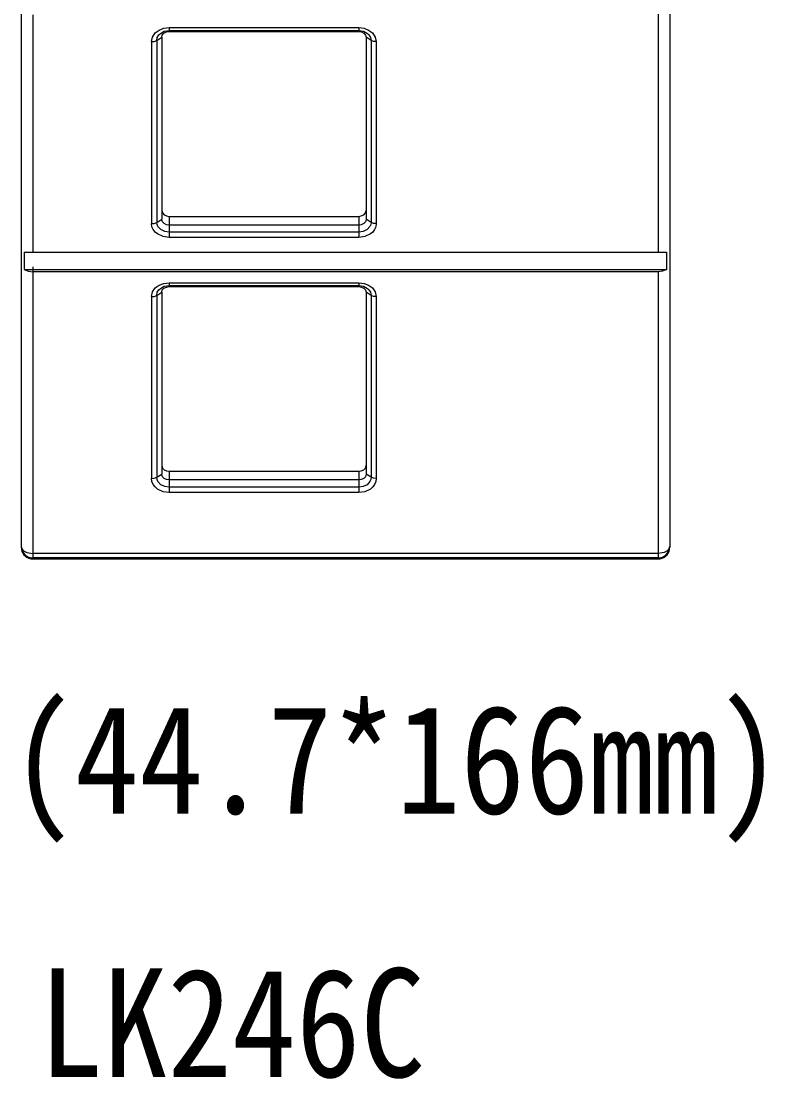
# Model space of a CAD drawing. Header units: millimetres. Extents: x 33157 to 59611, y -29750 to 1750.
# Drawn here: x 54079.3 to 54130.6, y -3244.7 to -3171.7 of the extents above; entities that cross this region are included whole.
import ezdxf

# ---------------------------------------------------------------- set-up
doc = ezdxf.new("R2010")
doc.units = ezdxf.units.MM
doc.layers.get('0').update_dxf_attribs({"lineweight": 18})
doc.styles.add('STYLE1', font='')
doc.styles.get('STYLE1').set_extended_font_data('宋体')

msp = doc.modelspace()

# ---------------------------------------------------------------- linework, layer by layer
at = {"lineweight": 9}
for p, q in [((54079.28, -3043.278), (54079.28, -3208)), ((54124.061, -3169.399), (54124.061, -3208)), ((54080.084, -3171.233), (54080.084, -3187.627)), ((54123.258, -3170.732), (54123.258, -3187.627)), ((54089.491, -3172.124), (54089.491, -3172.39)), ((54102.594, -3172.124), (54102.594, -3172.39)), ((54088.992, -3172.79), (54088.992, -3185.356)), ((54103.094, -3172.79), (54103.094, -3185.356)), ((54088.275, -3173.089), (54088.275, -3185.656)), ((54088.642, -3173.006), (54088.642, -3185.573)), ((54103.444, -3173.006), (54103.444, -3185.573)), ((54103.793, -3173.089), (54103.793, -3185.656)), ((54089.491, -3185.157), (54089.491, -3186.621)), ((54102.594, -3185.157), (54102.594, -3186.621)), ((54079.498, -3187.627), (54079.498, -3188.827)), ((54123.844, -3187.627), (54123.844, -3188.827)), ((54080.084, -3188.635), (54080.084, -3208.425)), ((54080.084, -3188.979), (54080.084, -3208.803)), ((54123.258, -3188.979), (54123.258, -3208.803)), ((54088.992, -3190.4), (54088.992, -3202.949)), ((54089.491, -3189.734), (54089.491, -3190)), ((54102.594, -3189.734), (54102.594, -3190)), ((54103.094, -3190.4), (54103.094, -3202.949)), ((54088.275, -3190.699), (54088.275, -3203.249)), ((54088.642, -3190.616), (54088.642, -3203.166)), ((54103.444, -3190.616), (54103.444, -3203.166)), ((54103.793, -3190.699), (54103.793, -3203.249)), ((54089.491, -3202.75), (54089.491, -3204.214)), ((54102.594, -3202.75), (54102.594, -3204.214))]:
    msp.add_line(p, q, dxfattribs=at)
for points in [[(54089.125, -3172.174), (54089.125, -3172.174), (54089.491, -3172.124), (54089.491, -3172.124)], [(54089.491, -3172.124), (54089.491, -3172.124), (54102.594, -3172.124), (54102.594, -3172.124)], [(54102.594, -3172.124), (54102.594, -3172.124), (54102.961, -3172.174), (54102.961, -3172.174)], [(54088.642, -3173.006), (54088.642, -3173.006), (54088.992, -3172.79), (54088.992, -3172.79)], [(54088.775, -3172.623), (54088.775, -3172.623), (54088.892, -3172.523), (54088.892, -3172.523)], [(54088.892, -3172.523), (54088.892, -3172.523), (54089.158, -3172.374), (54089.158, -3172.374)], [(54089.158, -3172.374), (54089.158, -3172.374), (54089.491, -3172.324), (54089.491, -3172.324)], [(54089.491, -3172.324), (54089.491, -3172.324), (54102.594, -3172.324), (54102.594, -3172.324)], [(54089.491, -3172.39), (54089.491, -3172.39), (54102.594, -3172.39), (54102.594, -3172.39)], [(54102.594, -3172.324), (54102.594, -3172.324), (54102.911, -3172.374), (54102.911, -3172.374)], [(54102.911, -3172.374), (54102.911, -3172.374), (54103.194, -3172.523), (54103.194, -3172.523)], [(54103.444, -3173.006), (54103.444, -3173.006), (54103.094, -3172.79), (54103.094, -3172.79)], [(54103.194, -3172.523), (54103.194, -3172.523), (54103.294, -3172.623), (54103.294, -3172.623)], [(54089.491, -3185.157), (54089.491, -3185.157), (54102.594, -3185.157), (54102.594, -3185.157)], [(54088.642, -3185.573), (54088.642, -3185.573), (54088.992, -3185.356), (54088.992, -3185.356)], [(54102.594, -3185.756), (54102.594, -3185.756), (54089.491, -3185.756), (54089.491, -3185.756)], [(54103.444, -3185.573), (54103.444, -3185.573), (54103.094, -3185.356), (54103.094, -3185.356)], [(54102.594, -3186.255), (54102.594, -3186.255), (54089.491, -3186.255), (54089.491, -3186.255)], [(54102.594, -3186.621), (54102.594, -3186.621), (54089.491, -3186.621), (54089.491, -3186.621)], [(54079.498, -3187.627), (54079.498, -3187.627), (54123.844, -3187.627), (54123.844, -3187.627)], [(54079.498, -3188.827), (54079.498, -3188.827), (54123.844, -3188.827), (54123.844, -3188.827)], [(54123.258, -3188.979), (54123.258, -3188.979), (54080.084, -3188.979), (54080.084, -3188.979)], [(54088.642, -3190.616), (54088.642, -3190.616), (54088.992, -3190.4), (54088.992, -3190.4)], [(54088.775, -3190.233), (54088.775, -3190.233), (54088.892, -3190.133), (54088.892, -3190.133)], [(54088.892, -3190.133), (54088.892, -3190.133), (54089.158, -3189.984), (54089.158, -3189.984)], [(54089.125, -3189.784), (54089.125, -3189.784), (54089.491, -3189.734), (54089.491, -3189.734)], [(54089.158, -3189.984), (54089.158, -3189.984), (54089.491, -3189.934), (54089.491, -3189.934)], [(54089.491, -3189.734), (54089.491, -3189.734), (54102.594, -3189.734), (54102.594, -3189.734)], [(54089.491, -3189.934), (54089.491, -3189.934), (54102.594, -3189.934), (54102.594, -3189.934)], [(54089.491, -3190), (54089.491, -3190), (54102.594, -3190), (54102.594, -3190)], [(54102.594, -3189.734), (54102.594, -3189.734), (54102.961, -3189.784), (54102.961, -3189.784)], [(54102.594, -3189.934), (54102.594, -3189.934), (54102.911, -3189.984), (54102.911, -3189.984)], [(54102.911, -3189.984), (54102.911, -3189.984), (54103.194, -3190.133), (54103.194, -3190.133)], [(54103.444, -3190.616), (54103.444, -3190.616), (54103.094, -3190.4), (54103.094, -3190.4)], [(54103.194, -3190.133), (54103.194, -3190.133), (54103.294, -3190.233), (54103.294, -3190.233)], [(54089.491, -3202.75), (54089.491, -3202.75), (54102.594, -3202.75), (54102.594, -3202.75)], [(54088.642, -3203.166), (54088.642, -3203.166), (54088.992, -3202.949), (54088.992, -3202.949)], [(54102.594, -3203.349), (54102.594, -3203.349), (54089.491, -3203.349), (54089.491, -3203.349)], [(54103.444, -3203.166), (54103.444, -3203.166), (54103.094, -3202.949), (54103.094, -3202.949)], [(54102.594, -3203.848), (54102.594, -3203.848), (54089.491, -3203.848), (54089.491, -3203.848)], [(54102.594, -3204.214), (54102.594, -3204.214), (54089.491, -3204.214), (54089.491, -3204.214)], [(54079.28, -3207.944), (54079.28, -3207.944), (54079.29, -3208), (54079.29, -3208)], [(54079.28, -3207.944), (54079.28, -3207.944), (54079.347, -3208.123), (54079.347, -3208.123)], [(54124.061, -3207.944), (54124.061, -3207.944), (54123.995, -3208.123), (54123.995, -3208.123)], [(54124.052, -3208), (54124.052, -3208), (54124.061, -3207.944), (54124.061, -3207.944)], [(54123.258, -3208.425), (54123.258, -3208.425), (54080.084, -3208.425), (54080.084, -3208.425)], [(54123.258, -3208.737), (54123.258, -3208.737), (54080.084, -3208.737), (54080.084, -3208.737)], [(54080.084, -3208.803), (54080.084, -3208.803), (54123.258, -3208.803), (54123.258, -3208.803)]]:
    msp.add_open_spline(points, degree=3, dxfattribs=at)
for points, knots in [([(54088.275, -3173.089), (54088.275, -3173.089), (54088.359, -3172.773), (54088.359, -3172.773), (54088.359, -3172.773), (54088.542, -3172.49), (54088.542, -3172.49), (54088.542, -3172.49), (54088.808, -3172.29), (54088.808, -3172.29), (54088.808, -3172.29), (54089.125, -3172.174), (54089.125, -3172.174)], [0, 0, 0, 0, 154272.603478, 154272.603478, 154272.603478, 308545.206955, 308545.206955, 308545.206955, 462817.810433, 462817.810433, 462817.810433, 617090.41391, 617090.41391, 617090.41391, 617090.41391]), ([(54088.642, -3173.006), (54088.642, -3173.006), (54088.675, -3172.806), (54088.675, -3172.806), (54088.675, -3172.806), (54088.775, -3172.623), (54088.775, -3172.623)], [0, 0, 0, 0, 173981.855483, 173981.855483, 173981.855483, 347963.710966, 347963.710966, 347963.710966, 347963.710966]), ([(54088.992, -3172.79), (54088.992, -3172.79), (54089.025, -3172.64), (54089.025, -3172.64), (54089.025, -3172.64), (54089.141, -3172.507), (54089.141, -3172.507)], [0, 0, 0, 0, 173982.716699, 173982.716699, 173982.716699, 347965.433398, 347965.433398, 347965.433398, 347965.433398]), ([(54089.141, -3172.507), (54089.141, -3172.507), (54089.308, -3172.424), (54089.308, -3172.424), (54089.308, -3172.424), (54089.491, -3172.39), (54089.491, -3172.39)], [0, 0, 0, 0, 173983.143103, 173983.143103, 173983.143103, 347966.286206, 347966.286206, 347966.286206, 347966.286206]), ([(54102.594, -3172.39), (54102.594, -3172.39), (54102.778, -3172.424), (54102.778, -3172.424), (54102.778, -3172.424), (54102.944, -3172.507), (54102.944, -3172.507)], [0, 0, 0, 0, 174025.073747, 174025.073747, 174025.073747, 348050.147495, 348050.147495, 348050.147495, 348050.147495]), ([(54102.944, -3172.507), (54102.944, -3172.507), (54103.044, -3172.64), (54103.044, -3172.64), (54103.044, -3172.64), (54103.094, -3172.79), (54103.094, -3172.79)], [0, 0, 0, 0, 174026.219742, 174026.219742, 174026.219742, 348052.439484, 348052.439484, 348052.439484, 348052.439484]), ([(54102.961, -3172.174), (54102.961, -3172.174), (54103.26, -3172.29), (54103.26, -3172.29), (54103.26, -3172.29), (54103.543, -3172.49), (54103.543, -3172.49), (54103.543, -3172.49), (54103.727, -3172.773), (54103.727, -3172.773), (54103.727, -3172.773), (54103.793, -3173.089), (54103.793, -3173.089)], [0, 0, 0, 0, 154313.482367, 154313.482367, 154313.482367, 308626.964734, 308626.964734, 308626.964734, 462940.447101, 462940.447101, 462940.447101, 617253.929468, 617253.929468, 617253.929468, 617253.929468]), ([(54103.294, -3172.623), (54103.294, -3172.623), (54103.41, -3172.806), (54103.41, -3172.806), (54103.41, -3172.806), (54103.444, -3173.006), (54103.444, -3173.006)], [0, 0, 0, 0, 174027.541409, 174027.541409, 174027.541409, 348055.082818, 348055.082818, 348055.082818, 348055.082818]), ([(54088.275, -3173.089), (54088.275, -3173.089), (54088.459, -3173.073), (54088.459, -3173.073), (54088.459, -3173.073), (54088.642, -3173.006), (54088.642, -3173.006)], [0, 0, 0, 0, 173981.535566, 173981.535566, 173981.535566, 347963.071132, 347963.071132, 347963.071132, 347963.071132]), ([(54103.793, -3173.089), (54103.793, -3173.089), (54103.61, -3173.073), (54103.61, -3173.073), (54103.61, -3173.073), (54103.444, -3173.006), (54103.444, -3173.006)], [0, 0, 0, 0, 174028.756507, 174028.756507, 174028.756507, 348057.513013, 348057.513013, 348057.513013, 348057.513013]), ([(54088.992, -3184.757), (54088.992, -3184.757), (54089.041, -3184.923), (54089.041, -3184.923), (54089.041, -3184.923), (54089.158, -3185.057), (54089.158, -3185.057), (54089.158, -3185.057), (54089.308, -3185.123), (54089.308, -3185.123), (54089.308, -3185.123), (54089.491, -3185.157), (54089.491, -3185.157)], [0, 0, 0, 0, 154293.05117, 154293.05117, 154293.05117, 308586.10234, 308586.10234, 308586.10234, 462879.15351, 462879.15351, 462879.15351, 617172.20468, 617172.20468, 617172.20468, 617172.20468]), ([(54102.594, -3185.157), (54102.594, -3185.157), (54102.761, -3185.123), (54102.761, -3185.123), (54102.761, -3185.123), (54102.927, -3185.057), (54102.927, -3185.057), (54102.927, -3185.057), (54103.044, -3184.923), (54103.044, -3184.923), (54103.044, -3184.923), (54103.094, -3184.757), (54103.094, -3184.757)], [0, 0, 0, 0, 154331.112126, 154331.112126, 154331.112126, 308662.224252, 308662.224252, 308662.224252, 462993.336378, 462993.336378, 462993.336378, 617324.448504, 617324.448504, 617324.448504, 617324.448504]), ([(54088.275, -3185.656), (54088.275, -3185.656), (54088.459, -3185.639), (54088.459, -3185.639), (54088.459, -3185.639), (54088.642, -3185.573), (54088.642, -3185.573)], [0, 0, 0, 0, 174002.729271, 174002.729271, 174002.729271, 348005.458543, 348005.458543, 348005.458543, 348005.458543]), ([(54089.491, -3186.621), (54089.491, -3186.621), (54089.075, -3186.555), (54089.075, -3186.555), (54089.075, -3186.555), (54088.692, -3186.372), (54088.692, -3186.372), (54088.692, -3186.372), (54088.525, -3186.238), (54088.525, -3186.238), (54088.525, -3186.238), (54088.392, -3186.072), (54088.392, -3186.072), (54088.392, -3186.072), (54088.309, -3185.872), (54088.309, -3185.872), (54088.309, -3185.872), (54088.275, -3185.656), (54088.275, -3185.656)], [0, 0, 0, 0, 147722.929598, 147722.929598, 147722.929598, 295445.859197, 295445.859197, 295445.859197, 443168.788795, 443168.788795, 443168.788795, 590891.718394, 590891.718394, 590891.718394, 738614.647992, 738614.647992, 738614.647992, 886337.57759, 886337.57759, 886337.57759, 886337.57759]), ([(54089.491, -3186.255), (54089.491, -3186.255), (54089.191, -3186.205), (54089.191, -3186.205), (54089.191, -3186.205), (54088.925, -3186.072), (54088.925, -3186.072), (54088.925, -3186.072), (54088.708, -3185.856), (54088.708, -3185.856), (54088.708, -3185.856), (54088.659, -3185.722), (54088.659, -3185.722), (54088.659, -3185.722), (54088.642, -3185.573), (54088.642, -3185.573)], [0, 0, 0, 0, 150026.954723, 150026.954723, 150026.954723, 300053.909446, 300053.909446, 300053.909446, 450080.864169, 450080.864169, 450080.864169, 600107.818892, 600107.818892, 600107.818892, 750134.773615, 750134.773615, 750134.773615, 750134.773615]), ([(54089.491, -3185.756), (54089.491, -3185.756), (54089.308, -3185.739), (54089.308, -3185.739), (54089.308, -3185.739), (54089.158, -3185.656), (54089.158, -3185.656), (54089.158, -3185.656), (54089.041, -3185.523), (54089.041, -3185.523), (54089.041, -3185.523), (54088.992, -3185.356), (54088.992, -3185.356)], [0, 0, 0, 0, 154294.230236, 154294.230236, 154294.230236, 308588.460471, 308588.460471, 308588.460471, 462882.690707, 462882.690707, 462882.690707, 617176.920942, 617176.920942, 617176.920942, 617176.920942]), ([(54103.793, -3185.656), (54103.793, -3185.656), (54103.76, -3185.872), (54103.76, -3185.872), (54103.76, -3185.872), (54103.677, -3186.072), (54103.677, -3186.072), (54103.677, -3186.072), (54103.56, -3186.238), (54103.56, -3186.238), (54103.56, -3186.238), (54103.394, -3186.372), (54103.394, -3186.372), (54103.394, -3186.372), (54103.011, -3186.555), (54103.011, -3186.555), (54103.011, -3186.555), (54102.594, -3186.621), (54102.594, -3186.621)], [0, 0, 0, 0, 147762.3006, 147762.3006, 147762.3006, 295524.6012, 295524.6012, 295524.6012, 443286.9018, 443286.9018, 443286.9018, 591049.2024, 591049.2024, 591049.2024, 738811.503, 738811.503, 738811.503, 886573.8036, 886573.8036, 886573.8036, 886573.8036]), ([(54103.444, -3185.573), (54103.444, -3185.573), (54103.427, -3185.722), (54103.427, -3185.722), (54103.427, -3185.722), (54103.36, -3185.856), (54103.36, -3185.856), (54103.36, -3185.856), (54103.161, -3186.072), (54103.161, -3186.072), (54103.161, -3186.072), (54102.894, -3186.205), (54102.894, -3186.205), (54102.894, -3186.205), (54102.594, -3186.255), (54102.594, -3186.255)], [0, 0, 0, 0, 150065.489115, 150065.489115, 150065.489115, 300130.97823, 300130.97823, 300130.97823, 450196.467345, 450196.467345, 450196.467345, 600261.95646, 600261.95646, 600261.95646, 750327.445575, 750327.445575, 750327.445575, 750327.445575]), ([(54103.094, -3185.356), (54103.094, -3185.356), (54103.044, -3185.523), (54103.044, -3185.523), (54103.044, -3185.523), (54102.927, -3185.656), (54102.927, -3185.656), (54102.927, -3185.656), (54102.761, -3185.739), (54102.761, -3185.739), (54102.761, -3185.739), (54102.594, -3185.756), (54102.594, -3185.756)], [0, 0, 0, 0, 154332.028445, 154332.028445, 154332.028445, 308664.056889, 308664.056889, 308664.056889, 462996.085334, 462996.085334, 462996.085334, 617328.113779, 617328.113779, 617328.113779, 617328.113779]), ([(54103.793, -3185.656), (54103.793, -3185.656), (54103.61, -3185.639), (54103.61, -3185.639), (54103.61, -3185.639), (54103.444, -3185.573), (54103.444, -3185.573)], [0, 0, 0, 0, 174049.949768, 174049.949768, 174049.949768, 348099.899535, 348099.899535, 348099.899535, 348099.899535]), ([(54079.498, -3188.827), (54079.498, -3188.827), (54079.781, -3188.95), (54079.781, -3188.95), (54079.781, -3188.95), (54080.084, -3188.979), (54080.084, -3188.979)], [0, 0, 0, 0, 173981.082546, 173981.082546, 173981.082546, 347962.165091, 347962.165091, 347962.165091, 347962.165091]), ([(54123.844, -3188.827), (54123.844, -3188.827), (54123.56, -3188.95), (54123.56, -3188.95), (54123.56, -3188.95), (54123.258, -3188.979), (54123.258, -3188.979)], [0, 0, 0, 0, 174117.491139, 174117.491139, 174117.491139, 348234.982277, 348234.982277, 348234.982277, 348234.982277]), ([(54088.275, -3190.699), (54088.275, -3190.699), (54088.359, -3190.366), (54088.359, -3190.366), (54088.359, -3190.366), (54088.542, -3190.1), (54088.542, -3190.1), (54088.542, -3190.1), (54088.808, -3189.9), (54088.808, -3189.9), (54088.808, -3189.9), (54089.125, -3189.784), (54089.125, -3189.784)], [0, 0, 0, 0, 154298.912515, 154298.912515, 154298.912515, 308597.825031, 308597.825031, 308597.825031, 462896.737546, 462896.737546, 462896.737546, 617195.650062, 617195.650062, 617195.650062, 617195.650062]), ([(54088.642, -3190.616), (54088.642, -3190.616), (54088.675, -3190.4), (54088.675, -3190.4), (54088.675, -3190.4), (54088.775, -3190.233), (54088.775, -3190.233)], [0, 0, 0, 0, 174011.526918, 174011.526918, 174011.526918, 348023.053835, 348023.053835, 348023.053835, 348023.053835]), ([(54088.992, -3190.4), (54088.992, -3190.4), (54089.025, -3190.233), (54089.025, -3190.233), (54089.025, -3190.233), (54089.141, -3190.117), (54089.141, -3190.117)], [0, 0, 0, 0, 174012.387675, 174012.387675, 174012.387675, 348024.77535, 348024.77535, 348024.77535, 348024.77535]), ([(54089.141, -3190.117), (54089.141, -3190.117), (54089.308, -3190.033), (54089.308, -3190.033), (54089.308, -3190.033), (54089.491, -3190), (54089.491, -3190)], [0, 0, 0, 0, 174012.843694, 174012.843694, 174012.843694, 348025.687389, 348025.687389, 348025.687389, 348025.687389]), ([(54102.594, -3190), (54102.594, -3190), (54102.778, -3190.033), (54102.778, -3190.033), (54102.778, -3190.033), (54102.944, -3190.117), (54102.944, -3190.117)], [0, 0, 0, 0, 174054.773824, 174054.773824, 174054.773824, 348109.547648, 348109.547648, 348109.547648, 348109.547648]), ([(54102.944, -3190.117), (54102.944, -3190.117), (54103.044, -3190.233), (54103.044, -3190.233), (54103.044, -3190.233), (54103.094, -3190.4), (54103.094, -3190.4)], [0, 0, 0, 0, 174055.915239, 174055.915239, 174055.915239, 348111.830479, 348111.830479, 348111.830479, 348111.830479]), ([(54102.961, -3189.784), (54102.961, -3189.784), (54103.26, -3189.9), (54103.26, -3189.9), (54103.26, -3189.9), (54103.543, -3190.1), (54103.543, -3190.1), (54103.543, -3190.1), (54103.727, -3190.366), (54103.727, -3190.366), (54103.727, -3190.366), (54103.793, -3190.699), (54103.793, -3190.699)], [0, 0, 0, 0, 154339.805498, 154339.805498, 154339.805498, 308679.610995, 308679.610995, 308679.610995, 463019.416493, 463019.416493, 463019.416493, 617359.221991, 617359.221991, 617359.221991, 617359.221991]), ([(54103.294, -3190.233), (54103.294, -3190.233), (54103.41, -3190.4), (54103.41, -3190.4), (54103.41, -3190.4), (54103.444, -3190.616), (54103.444, -3190.616)], [0, 0, 0, 0, 174057.237793, 174057.237793, 174057.237793, 348114.475586, 348114.475586, 348114.475586, 348114.475586]), ([(54088.275, -3190.699), (54088.275, -3190.699), (54088.459, -3190.682), (54088.459, -3190.682), (54088.459, -3190.682), (54088.642, -3190.616), (54088.642, -3190.616)], [0, 0, 0, 0, 174011.236401, 174011.236401, 174011.236401, 348022.472802, 348022.472802, 348022.472802, 348022.472802]), ([(54103.793, -3190.699), (54103.793, -3190.699), (54103.61, -3190.682), (54103.61, -3190.682), (54103.61, -3190.682), (54103.444, -3190.616), (54103.444, -3190.616)], [0, 0, 0, 0, 174058.456718, 174058.456718, 174058.456718, 348116.913437, 348116.913437, 348116.913437, 348116.913437]), ([(54088.992, -3202.35), (54088.992, -3202.35), (54089.041, -3202.533), (54089.041, -3202.533), (54089.041, -3202.533), (54089.158, -3202.65), (54089.158, -3202.65), (54089.158, -3202.65), (54089.308, -3202.733), (54089.308, -3202.733), (54089.308, -3202.733), (54089.491, -3202.75), (54089.491, -3202.75)], [0, 0, 0, 0, 154319.360405, 154319.360405, 154319.360405, 308638.72081, 308638.72081, 308638.72081, 462958.081215, 462958.081215, 462958.081215, 617277.44162, 617277.44162, 617277.44162, 617277.44162]), ([(54102.594, -3202.75), (54102.594, -3202.75), (54102.761, -3202.733), (54102.761, -3202.733), (54102.761, -3202.733), (54102.927, -3202.65), (54102.927, -3202.65), (54102.927, -3202.65), (54103.044, -3202.533), (54103.044, -3202.533), (54103.044, -3202.533), (54103.094, -3202.35), (54103.094, -3202.35)], [0, 0, 0, 0, 154357.434102, 154357.434102, 154357.434102, 308714.868204, 308714.868204, 308714.868204, 463072.302307, 463072.302307, 463072.302307, 617429.736409, 617429.736409, 617429.736409, 617429.736409]), ([(54088.275, -3203.249), (54088.275, -3203.249), (54088.459, -3203.232), (54088.459, -3203.232), (54088.459, -3203.232), (54088.642, -3203.166), (54088.642, -3203.166)], [0, 0, 0, 0, 174032.410499, 174032.410499, 174032.410499, 348064.820998, 348064.820998, 348064.820998, 348064.820998]), ([(54089.491, -3204.214), (54089.491, -3204.214), (54089.075, -3204.165), (54089.075, -3204.165), (54089.075, -3204.165), (54088.692, -3203.981), (54088.692, -3203.981), (54088.692, -3203.981), (54088.525, -3203.832), (54088.525, -3203.832), (54088.525, -3203.832), (54088.392, -3203.665), (54088.392, -3203.665), (54088.392, -3203.665), (54088.309, -3203.465), (54088.309, -3203.465), (54088.309, -3203.465), (54088.275, -3203.249), (54088.275, -3203.249)], [0, 0, 0, 0, 147748.119327, 147748.119327, 147748.119327, 295496.238654, 295496.238654, 295496.238654, 443244.357981, 443244.357981, 443244.357981, 590992.477309, 590992.477309, 590992.477309, 738740.596636, 738740.596636, 738740.596636, 886488.715963, 886488.715963, 886488.715963, 886488.715963]), ([(54089.491, -3203.848), (54089.491, -3203.848), (54089.191, -3203.815), (54089.191, -3203.815), (54089.191, -3203.815), (54088.925, -3203.682), (54088.925, -3203.682), (54088.925, -3203.682), (54088.708, -3203.465), (54088.708, -3203.465), (54088.708, -3203.465), (54088.659, -3203.316), (54088.659, -3203.316), (54088.659, -3203.316), (54088.642, -3203.166), (54088.642, -3203.166)], [0, 0, 0, 0, 150050.782858, 150050.782858, 150050.782858, 300101.565716, 300101.565716, 300101.565716, 450152.348575, 450152.348575, 450152.348575, 600203.131433, 600203.131433, 600203.131433, 750253.914291, 750253.914291, 750253.914291, 750253.914291]), ([(54089.491, -3203.349), (54089.491, -3203.349), (54089.308, -3203.332), (54089.308, -3203.332), (54089.308, -3203.332), (54089.158, -3203.249), (54089.158, -3203.249), (54089.158, -3203.249), (54089.041, -3203.133), (54089.041, -3203.133), (54089.041, -3203.133), (54088.992, -3202.949), (54088.992, -3202.949)], [0, 0, 0, 0, 154320.547107, 154320.547107, 154320.547107, 308641.094215, 308641.094215, 308641.094215, 462961.641322, 462961.641322, 462961.641322, 617282.18843, 617282.18843, 617282.18843, 617282.18843]), ([(54103.793, -3203.249), (54103.793, -3203.249), (54103.76, -3203.465), (54103.76, -3203.465), (54103.76, -3203.465), (54103.677, -3203.665), (54103.677, -3203.665), (54103.677, -3203.665), (54103.56, -3203.832), (54103.56, -3203.832), (54103.56, -3203.832), (54103.394, -3203.981), (54103.394, -3203.981), (54103.394, -3203.981), (54103.011, -3204.165), (54103.011, -3204.165), (54103.011, -3204.165), (54102.594, -3204.214), (54102.594, -3204.214)], [0, 0, 0, 0, 147787.486299, 147787.486299, 147787.486299, 295574.972597, 295574.972597, 295574.972597, 443362.458896, 443362.458896, 443362.458896, 591149.945195, 591149.945195, 591149.945195, 738937.431493, 738937.431493, 738937.431493, 886724.917792, 886724.917792, 886724.917792, 886724.917792]), ([(54103.444, -3203.166), (54103.444, -3203.166), (54103.427, -3203.316), (54103.427, -3203.316), (54103.427, -3203.316), (54103.36, -3203.465), (54103.36, -3203.465), (54103.36, -3203.465), (54103.161, -3203.682), (54103.161, -3203.682), (54103.161, -3203.682), (54102.894, -3203.815), (54102.894, -3203.815), (54102.894, -3203.815), (54102.594, -3203.848), (54102.594, -3203.848)], [0, 0, 0, 0, 150089.30026, 150089.30026, 150089.30026, 300178.600521, 300178.600521, 300178.600521, 450267.900781, 450267.900781, 450267.900781, 600357.201041, 600357.201041, 600357.201041, 750446.501301, 750446.501301, 750446.501301, 750446.501301]), ([(54103.094, -3202.949), (54103.094, -3202.949), (54103.044, -3203.133), (54103.044, -3203.133), (54103.044, -3203.133), (54102.927, -3203.249), (54102.927, -3203.249), (54102.927, -3203.249), (54102.761, -3203.332), (54102.761, -3203.332), (54102.761, -3203.332), (54102.594, -3203.349), (54102.594, -3203.349)], [0, 0, 0, 0, 154358.333919, 154358.333919, 154358.333919, 308716.667837, 308716.667837, 308716.667837, 463075.001756, 463075.001756, 463075.001756, 617433.335674, 617433.335674, 617433.335674, 617433.335674]), ([(54103.793, -3203.249), (54103.793, -3203.249), (54103.61, -3203.232), (54103.61, -3203.232), (54103.61, -3203.232), (54103.444, -3203.166), (54103.444, -3203.166)], [0, 0, 0, 0, 174079.630371, 174079.630371, 174079.630371, 348159.260742, 348159.260742, 348159.260742, 348159.260742]), ([(54079.28, -3208), (54079.28, -3208), (54079.365, -3208.293), (54079.365, -3208.293), (54079.365, -3208.293), (54079.536, -3208.529), (54079.536, -3208.529), (54079.536, -3208.529), (54079.791, -3208.69), (54079.791, -3208.69), (54079.791, -3208.69), (54080.084, -3208.737), (54080.084, -3208.737)], [0, 0, 0, 0, 154301.23156, 154301.23156, 154301.23156, 308602.463121, 308602.463121, 308602.463121, 462903.694681, 462903.694681, 462903.694681, 617204.926241, 617204.926241, 617204.926241, 617204.926241]), ([(54079.28, -3208), (54079.28, -3208), (54079.299, -3208.142), (54079.299, -3208.142), (54079.299, -3208.142), (54079.328, -3208.284), (54079.328, -3208.284), (54079.328, -3208.284), (54079.394, -3208.407), (54079.394, -3208.407), (54079.394, -3208.407), (54079.469, -3208.52), (54079.469, -3208.52), (54079.469, -3208.52), (54079.573, -3208.614), (54079.573, -3208.614), (54079.573, -3208.614), (54079.687, -3208.7), (54079.687, -3208.7), (54079.687, -3208.7), (54079.81, -3208.756), (54079.81, -3208.756), (54079.81, -3208.756), (54079.942, -3208.794), (54079.942, -3208.794), (54079.942, -3208.794), (54080.084, -3208.803), (54080.084, -3208.803)], [0, 0, 0, 0, 143168.572126, 143168.572126, 143168.572126, 286337.144251, 286337.144251, 286337.144251, 429505.716377, 429505.716377, 429505.716377, 572674.288502, 572674.288502, 572674.288502, 715842.860628, 715842.860628, 715842.860628, 859011.432753, 859011.432753, 859011.432753, 1002180.004879, 1002180.004879, 1002180.004879, 1145348.577004, 1145348.577004, 1145348.577004, 1288517.14913, 1288517.14913, 1288517.14913, 1288517.14913]), ([(54079.347, -3208.123), (54079.347, -3208.123), (54079.488, -3208.265), (54079.488, -3208.265), (54079.488, -3208.265), (54079.677, -3208.359), (54079.677, -3208.359), (54079.677, -3208.359), (54080.084, -3208.425), (54080.084, -3208.425)], [0, 0, 0, 0, 160327.183361, 160327.183361, 160327.183361, 320654.366723, 320654.366723, 320654.366723, 480981.550084, 480981.550084, 480981.550084, 480981.550084]), ([(54123.995, -3208.123), (54123.995, -3208.123), (54123.853, -3208.265), (54123.853, -3208.265), (54123.853, -3208.265), (54123.664, -3208.359), (54123.664, -3208.359), (54123.664, -3208.359), (54123.258, -3208.425), (54123.258, -3208.425)], [0, 0, 0, 0, 160454.455657, 160454.455657, 160454.455657, 320908.911313, 320908.911313, 320908.911313, 481363.36697, 481363.36697, 481363.36697, 481363.36697]), ([(54123.258, -3208.737), (54123.258, -3208.737), (54123.551, -3208.69), (54123.551, -3208.69), (54123.551, -3208.69), (54123.806, -3208.529), (54123.806, -3208.529), (54123.806, -3208.529), (54123.976, -3208.293), (54123.976, -3208.293), (54123.976, -3208.293), (54124.052, -3208), (54124.052, -3208)], [0, 0, 0, 0, 154423.612002, 154423.612002, 154423.612002, 308847.224004, 308847.224004, 308847.224004, 463270.836006, 463270.836006, 463270.836006, 617694.448008, 617694.448008, 617694.448008, 617694.448008]), ([(54123.258, -3208.803), (54123.258, -3208.803), (54123.4, -3208.794), (54123.4, -3208.794), (54123.4, -3208.794), (54123.532, -3208.756), (54123.532, -3208.756), (54123.532, -3208.756), (54123.655, -3208.7), (54123.655, -3208.7), (54123.655, -3208.7), (54123.768, -3208.614), (54123.768, -3208.614), (54123.768, -3208.614), (54123.872, -3208.52), (54123.872, -3208.52), (54123.872, -3208.52), (54123.948, -3208.407), (54123.948, -3208.407), (54123.948, -3208.407), (54124.014, -3208.284), (54124.014, -3208.284), (54124.014, -3208.284), (54124.042, -3208.142), (54124.042, -3208.142), (54124.042, -3208.142), (54124.061, -3208), (54124.061, -3208)], [0, 0, 0, 0, 143282.448605, 143282.448605, 143282.448605, 286564.897209, 286564.897209, 286564.897209, 429847.345814, 429847.345814, 429847.345814, 573129.794419, 573129.794419, 573129.794419, 716412.243023, 716412.243023, 716412.243023, 859694.691628, 859694.691628, 859694.691628, 1002977.140233, 1002977.140233, 1002977.140233, 1146259.588837, 1146259.588837, 1146259.588837, 1289542.037442, 1289542.037442, 1289542.037442, 1289542.037442])]:
    msp.add_open_spline(points, degree=3, knots=knots, dxfattribs=at)

# ---------------------------------------------------------------- texts
at = {"color": 0, "style": 'STYLE1', "width": 0.87}
for s, p in [('(44.7*166mm)', (54078.541, -3226.399)), ('LK246C', (54080.51, -3244.58))]:
    msp.add_text(s, height=7.5, dxfattribs=at).set_placement(p)

doc.saveas('drawing.dxf')
